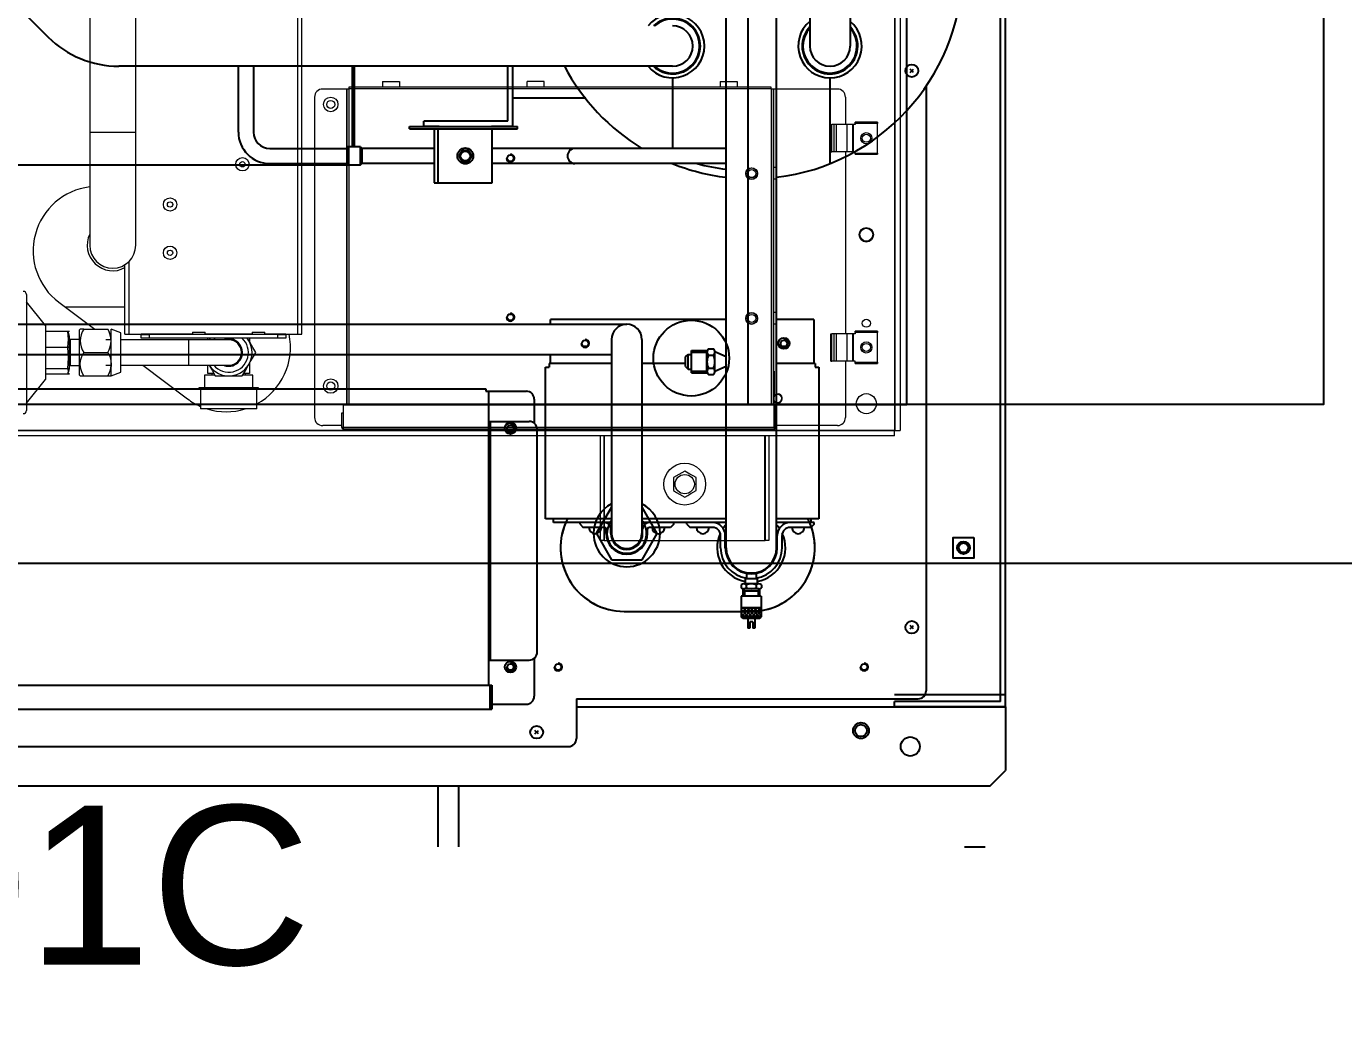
# Model space of a CAD drawing. Header units: millimetres. Extents: x 0 to 31017, y 0 to 21335.
# Drawn here: x 27014.5 to 27097.4, y 3326.8 to 3390.4 of the extents above; entities that cross this region are included whole.
import ezdxf
from ezdxf import colors
from ezdxf.entities.mleader import LeaderData, LeaderLine
from ezdxf.enums import TextEntityAlignment as Align
from ezdxf.math import Vec2, Vec3

# ---------------------------------------------------------------- set-up
doc = ezdxf.new("R2010")
doc.units = ezdxf.units.MM
doc.layers.add('DIM', color=2, linetype='Continuous')
doc.styles.get("Standard").update_dxf_attribs({"font": 'arial.ttf'})

# ---------------------------------------------------------------- blocks, each defined once
blk = doc.blocks.new('3F機組圖灰底')
at = {"layer": 'DIM'}
h = blk.add_hatch(dxfattribs=at)
h.set_pattern_fill('ANSI37', color=8, scale=0.05, angle=-90, style=0)
h.set_pattern_definition([(315, (106637.16002, -45607.35522), (0.1122532, 0.1122532), []), (45, (106637.16002, -45607.35522), (-0.1122532, 0.1122532), [])])
h.paths.add_polyline_path([(106648.375, -45619.548), (106648.375, -45620.118), (106649.005, -45620.118), (106649.005, -45619.548)])
h.paths.add_polyline_path([(106647.745, -45619.548), (106647.745, -45620.118), (106648.375, -45620.118), (106648.375, -45619.548)])
at = {"color": 8, "linetype": 'Continuous', "lineweight": 15}
for p, q in [((106657.393, -45555.648), (106657.393, -45608.383)), ((106657.413, -45555.648), (106657.413, -45608.383)), ((106657.737, -45555.648), (106657.737, -45608.383)), ((106606.764, -45568.103), (106606.764, -45589.655)), ((106609.654, -45589.655), (106609.654, -45568.103)), ((106619.855, -45602.322), (106619.855, -45579.051)), ((106620.108, -45602.322), (106620.108, -45579.051)), ((106622.91, -45586.913), (106621.413, -45586.913)), ((106622.931, -45586.913), (106622.91, -45586.913)), ((106622.91, -45586.913), (106622.91, -45606.784)), ((106622.931, -45586.913), (106622.931, -45606.784)), ((106623.052, -45586.913), (106622.931, -45586.913)), ((106623.072, -45586.913), (106623.052, -45586.913)), ((106623.052, -45586.913), (106623.052, -45606.784)), ((106623.072, -45586.892), (106623.072, -45586.771)), ((106623.072, -45586.771), (106649.602, -45586.771)), ((106623.072, -45586.892), (106623.072, -45586.913)), ((106649.602, -45586.892), (106623.072, -45586.892)), ((106625.177, -45586.447), (106625.177, -45586.771)), ((106625.177, -45586.447), (106626.249, -45586.447)), ((106626.249, -45586.447), (106626.249, -45586.771)), ((106634.283, -45586.771), (106634.283, -45586.447)), ((106635.356, -45586.447), (106634.283, -45586.447)), ((106635.356, -45586.771), (106635.356, -45586.447)), ((106646.425, -45586.447), (106646.425, -45586.771)), ((106646.425, -45586.447), (106647.497, -45586.447)), ((106647.497, -45586.447), (106647.497, -45586.771)), ((106649.602, -45586.771), (106649.602, -45586.892)), ((106649.602, -45586.892), (106649.602, -45586.913)), ((106649.622, -45586.913), (106649.602, -45586.913)), ((106649.743, -45586.913), (106649.622, -45586.913)), ((106649.622, -45586.913), (106649.622, -45606.784)), ((106649.743, -45586.913), (106649.743, -45606.784)), ((106649.764, -45586.913), (106649.743, -45586.913)), ((106653.791, -45586.913), (106649.764, -45586.913)), ((106649.764, -45586.913), (106649.764, -45591.86)), ((106620.907, -45587.419), (106620.907, -45607.574)), ((106654.297, -45587.419), (106654.297, -45589.149)), ((106653.386, -45590.869), (106653.386, -45589.149)), ((106653.386, -45589.149), (106653.442, -45589.149)), ((106653.442, -45590.869), (106653.442, -45589.149)), ((106653.596, -45589.149), (106653.442, -45589.149)), ((106653.727, -45589.149), (106653.596, -45589.149)), ((106653.596, -45590.869), (106653.596, -45589.149)), ((106654.401, -45589.149), (106653.727, -45589.149)), ((106653.727, -45590.869), (106653.727, -45589.149)), ((106654.762, -45589.149), (106654.401, -45589.149)), ((106654.401, -45590.869), (106654.401, -45589.149)), ((106654.762, -45590.869), (106654.762, -45589.149)), ((106654.813, -45589.149), (106654.762, -45589.149)), ((106654.904, -45589.149), (106654.813, -45589.149)), ((106654.813, -45590.869), (106654.813, -45589.149)), ((106654.904, -45589.078), (106654.904, -45588.997)), ((106656.32, -45588.997), (106654.904, -45588.997)), ((106654.904, -45589.078), (106654.904, -45589.149)), ((106656.32, -45589.078), (106654.904, -45589.078)), ((106656.32, -45588.997), (106656.32, -45589.078)), ((106656.32, -45590.94), (106656.32, -45589.078)), ((106606.764, -45589.655), (106606.764, -45596.737)), ((106609.654, -45589.655), (106606.764, -45589.655)), ((106609.654, -45596.737), (106609.654, -45589.655)), ((106653.386, -45590.869), (106653.442, -45590.869)), ((106653.596, -45590.869), (106653.442, -45590.869)), ((106653.727, -45590.869), (106653.596, -45590.869)), ((106654.401, -45590.869), (106653.727, -45590.869)), ((106654.297, -45590.869), (106654.297, -45602.302)), ((106654.762, -45590.869), (106654.401, -45590.869)), ((106654.813, -45590.869), (106654.762, -45590.869)), ((106654.904, -45590.869), (106654.813, -45590.869)), ((106654.904, -45590.94), (106654.904, -45590.869)), ((106654.904, -45591.021), (106654.904, -45590.94)), ((106654.904, -45590.94), (106656.32, -45590.94)), ((106654.904, -45591.021), (106656.32, -45591.021)), ((106656.32, -45590.94), (106656.32, -45591.021)), ((106649.915, -45591.86), (106649.764, -45591.86)), ((106649.764, -45591.86), (106649.764, -45592.569)), ((106649.915, -45591.86), (106649.915, -45592.569)), ((106649.764, -45592.569), (106649.915, -45592.569)), ((106649.764, -45592.569), (106649.764, -45600.967)), ((106609.231, -45602.322), (106609.231, -45597.759)), ((106608.978, -45602.322), (106608.978, -45597.961)), ((106602.78, -45599.843), (106602.78, -45607.128)), ((106603.969, -45601.795), (106602.78, -45600.297)), ((106604.819, -45600.329), (106607.072, -45602.018)), ((106608.978, -45600.633), (106605.224, -45600.633)), ((106649.915, -45600.967), (106649.764, -45600.967)), ((106649.764, -45600.967), (106649.764, -45601.675)), ((106649.915, -45600.967), (106649.915, -45601.675)), ((106603.969, -45601.795), (106603.969, -45605.177)), ((106606.164, -45602.015), (106606.094, -45602.085)), ((106606.388, -45602.018), (106606.164, -45602.018)), ((106606.388, -45602.018), (106607.89, -45602.018)), ((106608.725, -45602.247), (106608.118, -45602.018)), ((106608.118, -45604.22), (106608.118, -45602.018)), ((106649.764, -45601.675), (106649.915, -45601.675)), ((106649.764, -45601.675), (106649.764, -45604.66)), ((106603.969, -45602.151), (106605.386, -45602.151)), ((106605.386, -45602.151), (106605.487, -45602.151)), ((106605.386, -45602.151), (106605.487, -45602.151)), ((106605.386, -45602.151), (106605.414, -45602.246)), ((106605.487, -45602.483), (106605.425, -45602.244)), ((106605.486, -45602.479), (106605.487, -45602.479)), ((106605.487, -45602.479), (106605.486, -45602.479)), ((106605.487, -45604.489), (106605.487, -45602.483)), ((106606.094, -45602.677), (106605.538, -45602.677)), ((106605.538, -45602.677), (106605.538, -45604.295)), ((106606.094, -45602.085), (106606.094, -45604.887)), ((106608.118, -45602.683), (106607.764, -45602.683)), ((106608.725, -45604.106), (106608.725, -45602.247)), ((106612.974, -45602.683), (106608.725, -45602.683)), ((106608.978, -45602.322), (106609.231, -45602.322)), ((106609.231, -45602.322), (106609.99, -45602.322)), ((106609.99, -45602.322), (106609.99, -45602.343)), ((106613.233, -45602.322), (106609.99, -45602.322)), ((106609.99, -45602.575), (106609.99, -45602.343)), ((106609.99, -45602.343), (106610.496, -45602.343)), ((106610.496, -45602.575), (106609.99, -45602.575)), ((106618.59, -45602.343), (106610.496, -45602.343)), ((106610.496, -45602.343), (106610.496, -45602.575)), ((106618.59, -45602.575), (106610.496, -45602.575)), ((106615.504, -45602.683), (106612.974, -45602.683)), ((106612.974, -45602.683), (106612.974, -45604.289)), ((106613.233, -45602.211), (106613.233, -45602.322)), ((106613.233, -45602.211), (106614.032, -45602.211)), ((106613.233, -45602.322), (106614.032, -45602.322)), ((106614.032, -45602.322), (106614.032, -45602.211)), ((106616.976, -45602.322), (106614.032, -45602.322)), ((106614.189, -45602.683), (106614.189, -45602.575)), ((106616.819, -45602.575), (106616.819, -45602.829)), ((106616.976, -45602.211), (106616.976, -45602.322)), ((106616.976, -45602.211), (106617.776, -45602.211)), ((106616.976, -45602.322), (106617.776, -45602.322)), ((106617.776, -45602.322), (106617.776, -45602.211)), ((106619.096, -45602.322), (106617.776, -45602.322)), ((106618.59, -45602.343), (106619.096, -45602.343)), ((106618.59, -45602.575), (106618.59, -45602.343)), ((106619.096, -45602.575), (106618.59, -45602.575)), ((106619.096, -45602.343), (106619.096, -45602.322)), ((106619.096, -45602.322), (106619.855, -45602.322)), ((106619.096, -45602.343), (106619.096, -45602.575)), ((106619.855, -45602.322), (106620.108, -45602.322)), ((106653.386, -45604.022), (106653.386, -45602.302)), ((106653.386, -45602.302), (106653.442, -45602.302)), ((106653.442, -45604.022), (106653.442, -45602.302)), ((106653.596, -45602.302), (106653.442, -45602.302)), ((106653.727, -45602.302), (106653.596, -45602.302)), ((106653.596, -45604.022), (106653.596, -45602.302)), ((106654.401, -45602.302), (106653.727, -45602.302)), ((106653.727, -45604.022), (106653.727, -45602.302)), ((106654.762, -45602.302), (106654.401, -45602.302)), ((106654.401, -45604.022), (106654.401, -45602.302)), ((106654.762, -45604.022), (106654.762, -45602.302)), ((106654.813, -45602.302), (106654.762, -45602.302)), ((106654.904, -45602.302), (106654.813, -45602.302)), ((106654.813, -45604.022), (106654.813, -45602.302)), ((106656.32, -45602.15), (106654.904, -45602.15)), ((106654.904, -45602.231), (106654.904, -45602.15)), ((106654.904, -45602.231), (106654.904, -45602.302)), ((106656.32, -45602.231), (106654.904, -45602.231)), ((106656.32, -45602.15), (106656.32, -45602.231)), ((106656.32, -45604.093), (106656.32, -45602.231)), ((106603.969, -45603.158), (106605.386, -45603.158)), ((106605.386, -45603.158), (106605.487, -45603.158)), ((106605.386, -45603.158), (106605.487, -45603.158)), ((106605.487, -45603.158), (106605.386, -45603.158)), ((106606.388, -45603.486), (106607.89, -45603.486)), ((106603.969, -45604.493), (106605.386, -45604.493)), ((106605.386, -45604.493), (106605.487, -45604.493)), ((106605.386, -45604.493), (106605.487, -45604.493)), ((106605.487, -45604.493), (106605.386, -45604.493)), ((106605.425, -45604.728), (106605.486, -45604.493)), ((106605.486, -45604.493), (106605.487, -45604.489)), ((106605.538, -45604.295), (106606.094, -45604.295)), ((106607.764, -45604.289), (106608.118, -45604.289)), ((106608.118, -45604.954), (106608.118, -45604.22)), ((106608.725, -45604.725), (106608.725, -45604.106)), ((106608.725, -45604.289), (106612.974, -45604.289)), ((106610.1, -45604.289), (106612.914, -45606.4)), ((106612.974, -45604.289), (106615.504, -45604.289)), ((106614.189, -45604.801), (106614.189, -45604.289)), ((106616.819, -45604.143), (106616.819, -45604.801)), ((106653.386, -45604.022), (106653.442, -45604.022)), ((106653.596, -45604.022), (106653.442, -45604.022)), ((106653.727, -45604.022), (106653.596, -45604.022)), ((106654.401, -45604.022), (106653.727, -45604.022)), ((106654.297, -45604.022), (106654.297, -45607.574)), ((106654.762, -45604.022), (106654.401, -45604.022)), ((106654.813, -45604.022), (106654.762, -45604.022)), ((106654.904, -45604.022), (106654.813, -45604.022)), ((106654.904, -45604.093), (106654.904, -45604.022)), ((106654.904, -45604.174), (106654.904, -45604.093)), ((106654.904, -45604.093), (106656.32, -45604.093)), ((106654.904, -45604.174), (106656.32, -45604.174)), ((106656.32, -45604.093), (106656.32, -45604.174)), ((106602.78, -45606.675), (106603.969, -45605.177)), ((106603.969, -45604.821), (106605.386, -45604.821)), ((106605.487, -45604.821), (106605.386, -45604.821)), ((106605.386, -45604.821), (106605.487, -45604.821)), ((106605.386, -45604.821), (106605.487, -45604.821)), ((106606.094, -45604.887), (106606.164, -45604.957)), ((106606.167, -45604.954), (106606.388, -45604.954)), ((106606.388, -45604.954), (106607.89, -45604.954)), ((106607.89, -45604.954), (106608.113, -45604.954)), ((106608.118, -45604.954), (106608.725, -45604.725)), ((106613.986, -45604.903), (106613.986, -45605.712)), ((106614.618, -45604.903), (106613.986, -45604.903)), ((106614.569, -45604.801), (106614.189, -45604.801)), ((106614.442, -45604.801), (106614.442, -45604.903)), ((106614.657, -45604.954), (106616.351, -45604.954)), ((106617.022, -45604.903), (106616.388, -45604.903)), ((106616.819, -45604.801), (106616.439, -45604.801)), ((106616.566, -45604.903), (106616.566, -45604.801)), ((106617.022, -45605.712), (106617.022, -45604.903)), ((106649.743, -45604.66), (106649.824, -45604.66)), ((106649.824, -45604.66), (106649.824, -45605.823)), ((106613.632, -45605.712), (106613.632, -45605.763)), ((106617.376, -45605.712), (106613.632, -45605.712)), ((106617.376, -45605.763), (106613.632, -45605.763)), ((106613.733, -45605.763), (106613.733, -45607.027)), ((106617.275, -45607.027), (106617.275, -45605.763)), ((106617.376, -45605.763), (106617.376, -45605.712)), ((106649.824, -45605.823), (106649.743, -45605.823)), ((106649.824, -45605.823), (106649.824, -45606.177)), ((106622.728, -45606.784), (106649.804, -45606.784)), ((106622.728, -45608.181), (106622.728, -45606.784)), ((106649.804, -45606.784), (106649.804, -45608.181)), ((106649.824, -45606.784), (106649.824, -45606.517)), ((106649.824, -45606.784), (106649.926, -45606.784)), ((106649.824, -45608.181), (106649.824, -45606.784)), ((106649.91, -45606.599), (106649.89, -45606.634)), ((106649.926, -45608.181), (106649.926, -45606.784)), ((106617.275, -45607.027), (106613.733, -45607.027)), ((106622.708, -45607.29), (106622.607, -45607.29)), ((106622.607, -45607.29), (106622.607, -45608.181)), ((106622.708, -45607.29), (106622.708, -45608.181)), ((106657.393, -45608.383), (106530.983, -45608.383)), ((106657.393, -45608.403), (106530.983, -45608.403)), ((106622.607, -45608.08), (106621.413, -45608.08)), ((106622.607, -45608.181), (106622.708, -45608.181)), ((106622.728, -45608.08), (106622.708, -45608.08)), ((106622.728, -45608.302), (106622.728, -45608.181)), ((106622.728, -45608.181), (106649.804, -45608.181)), ((106649.804, -45608.302), (106622.728, -45608.302)), ((106649.804, -45608.1), (106649.824, -45608.1)), ((106649.804, -45608.181), (106649.804, -45608.302)), ((106649.824, -45608.181), (106649.926, -45608.181)), ((106653.791, -45608.08), (106649.926, -45608.08)), ((106657.413, -45608.383), (106657.393, -45608.383)), ((106657.393, -45608.403), (106657.393, -45608.383)), ((106657.393, -45608.727), (106657.393, -45608.403)), ((106657.413, -45608.383), (106657.737, -45608.383)), ((106657.393, -45608.727), (106530.983, -45608.727)), ((106638.898, -45615.304), (106638.898, -45608.727)), ((106639.13, -45615.304), (106639.13, -45608.727)), ((106639.151, -45615.304), (106639.151, -45608.727)), ((106649.228, -45615.304), (106649.228, -45608.727)), ((106649.248, -45608.727), (106649.248, -45615.304)), ((106649.481, -45608.727), (106649.481, -45615.304)), ((106643.481, -45611.354), (106643.481, -45612.171)), ((106644.898, -45612.171), (106644.898, -45611.354)), ((106639.13, -45615.304), (106638.898, -45615.304)), ((106639.13, -45615.304), (106639.151, -45615.304)), ((106639.151, -45615.304), (106649.228, -45615.304)), ((106649.228, -45615.304), (106649.248, -45615.304)), ((106649.481, -45615.304), (106649.248, -45615.304))]:
    blk.add_line(p, q, dxfattribs=at)
at = {"color": 8}
for points in [[(106454.375, -45554.263), (106694.375, -45554.263), (106694.375, -45616.763), (106454.375, -45616.763)], [(106464.375, -45564.263), (106684.375, -45564.263), (106684.375, -45606.763), (106464.375, -45606.763)], [(106658.162, -45564.263), (106648.162, -45564.263), (106648.162, -45606.763), (106658.162, -45606.763)]]:
    blk.add_lwpolyline(points, close=True, dxfattribs=at)
at = {"color": 8, "linetype": 'Continuous', "lineweight": 15, "flags": 128}
for points in [[(106605.386, -45603.158), (106605.435, -45602.659), (106605.386, -45602.151)], [(106614.335, -45602.575), (106614.286, -45602.66), (106614.273, -45602.683)], [(106617.199, -45603.486), (106617.022, -45603.18), (106616.828, -45602.844), (106616.692, -45602.609), (106616.673, -45602.575)], [(106605.386, -45604.493), (106605.435, -45603.831), (106605.386, -45603.158)], [(106606.388, -45604.954), (106606.285, -45604.755), (106606.197, -45604.502), (106606.161, -45604.24), (106606.185, -45603.988), (106606.26, -45603.743), (106606.388, -45603.486)], [(106607.89, -45603.486), (106608.018, -45603.745), (106608.093, -45603.991), (106608.117, -45604.245), (106608.079, -45604.51), (106607.988, -45604.765), (106607.89, -45604.954)], [(106616.351, -45604.954), (106616.528, -45604.648), (106616.722, -45604.312), (106616.858, -45604.077), (106616.995, -45603.838), (106617.199, -45603.486)], [(106605.386, -45604.821), (106605.435, -45604.658), (106605.386, -45604.493)], [(106614.273, -45604.289), (106614.316, -45604.363), (106614.453, -45604.601), (106614.657, -45604.954)], [(106644.189, -45610.945), (106644.004, -45611.052), (106643.81, -45611.164), (106643.481, -45611.354)], [(106644.898, -45611.354), (106644.712, -45611.247), (106644.518, -45611.135), (106644.189, -45610.945)], [(106643.481, -45612.171), (106643.667, -45612.279), (106643.86, -45612.39), (106644.189, -45612.58)], [(106644.189, -45612.58), (106644.375, -45612.473), (106644.569, -45612.361), (106644.898, -45612.171)]]:
    blk.add_lwpolyline(points, dxfattribs=at)
at = {"color": 8, "linetype": 'Continuous', "lineweight": 15}
for centre, radius in [((106621.919, -45587.884), 0.455), ((106621.919, -45587.884), 0.253), ((106655.612, -45590.009), 0.354), ((106655.612, -45590.009), 0.253), ((106616.364, -45591.648), 0.42), ((106616.364, -45591.648), 0.167), ((106648.398, -45592.235), 0.374), ((106648.398, -45592.235), 0.354), ((106648.398, -45592.235), 0.253), ((106611.811, -45594.177), 0.42), ((106611.811, -45594.177), 0.167), ((106655.612, -45596.08), 0.455), ((106655.612, -45596.08), 0.405), ((106611.811, -45597.213), 0.42), ((106611.811, -45597.213), 0.167), ((106648.398, -45601.341), 0.374), ((106648.398, -45601.341), 0.354), ((106648.398, -45601.341), 0.253), ((106655.612, -45601.645), 0.253), ((106655.612, -45603.162), 0.354), ((106655.612, -45603.162), 0.253), ((106621.919, -45605.591), 0.455), ((106621.919, -45605.591), 0.253), ((106655.612, -45606.704), 0.632), ((106644.189, -45611.763), 1.315), ((106644.189, -45611.763), 0.608)]:
    blk.add_circle(centre, radius, dxfattribs=at)
for centre, radius, start, end in [((106621.413, -45587.419), 0.506, 90, 180), ((106653.791, -45587.419), 0.506, 0, 90), ((106649.764, -45591.84), 0.0202, 180, 270), ((106649.764, -45592.589), 0.0202, 90, 180), ((106607.248, -45597.091), 4.047, 96.87046, 233.1301), ((106608.209, -45596.737), 1.606, 154.13737, 298.60315), ((106608.209, -45596.737), 1.445, 180, 0), ((106602.578, -45599.843), 0.202, 0, 90), ((106649.764, -45600.946), 0.0202, 180, 270), ((106607.505, -45602.752), 1.337, 146.70938, 213.29062), ((106606.773, -45602.752), 1.337, 326.70938, 33.29062), ((106606.763, -45602.756), 1.347, 3.11953, 33.19589), ((106649.764, -45601.695), 0.0202, 90, 180), ((106605.538, -45602.626), 0.0506, 180, 270), ((106613.212, -45602.322), 0.0202, 270, 0), ((106614.052, -45602.322), 0.0202, 180, 270), ((106615.504, -45603.486), 1.468, 213.18626, 38.34799), ((106615.504, -45603.486), 1.468, 141.65201, 146.81374), ((106615.504, -45603.486), 1.239, 220.40326, 47.28136), ((106615.504, -45603.486), 1.239, 132.71864, 139.59674), ((106615.504, -45603.486), 0.865, 270, 111.77389), ((106615.504, -45603.486), 0.815, 260.5173, 99.4827), ((106615.504, -45603.486), 0.803, 270, 90), ((106616.956, -45602.322), 0.0202, 270, 0), ((106615.342, -45603.162), 4.047, 298.52225, 11.97589), ((106617.796, -45602.322), 0.0202, 180, 270), ((106605.538, -45604.346), 0.0506, 90, 180), ((106606.864, -45604.24), 1.249, 325.18545, 357.75314), ((106615.504, -45603.486), 0.865, 248.22611, 270), ((106650.037, -45606.38), 0.293, 240, 180), ((106650.037, -45606.38), 0.253, 240, 212.85988), ((106615.342, -45603.162), 4.047, 233.1301, 246.57802), ((106650.037, -45606.38), 0.253, 212.85988, 240), ((106650.037, -45606.38), 0.293, 223.60282, 240), ((106602.578, -45607.128), 0.202, 270, 0), ((106615.342, -45603.162), 4.047, 252.74615, 287.25385), ((106621.413, -45607.574), 0.506, 180, 270), ((106653.791, -45607.574), 0.506, 270, 0), ((106622.728, -45608.181), 0.121, 180, 270), ((106622.728, -45608.181), 0.0202, 180, 270), ((106649.804, -45608.181), 0.121, 270, 0), ((106649.804, -45608.181), 0.0202, 270, 0)]:
    blk.add_arc(centre, radius, start, end, dxfattribs=at)
at = {"layer": 'DIM', "color": 8}
for p, q in [((106664.055, -45625.013), (106664.055, -45546.513)), ((106664.375, -45625.763), (106664.375, -45545.763)), ((106652.058, -45571.919), (106652.058, -45584.212)), ((106654.598, -45571.919), (106654.598, -45584.212)), ((106594.795, -45574.289), (106604.152, -45583.646)), ((106646.787, -45615.763), (106646.787, -45579.462)), ((106649.962, -45615.763), (106649.962, -45579.263)), ((106643.425, -45585.482), (106608.585, -45585.482)), ((106616.108, -45585.482), (106616.108, -45589.623)), ((106617.061, -45585.482), (106617.061, -45589.623)), ((106623.275, -45585.482), (106623.275, -45590.558)), ((106623.425, -45590.558), (106623.425, -45585.482)), ((106633.055, -45588.923), (106633.055, -45585.482)), ((106633.375, -45589.263), (106633.375, -45585.482)), ((106633.375, -45589.263), (106633.375, -45586.189)), ((106643.425, -45586.212), (106643.425, -45590.646)), ((106653.325, -45586.212), (106653.325, -45591.58)), ((106658.581, -45585.869), (106658.369, -45585.656)), ((106658.369, -45585.869), (106658.581, -45585.656)), ((106659.375, -45586.739), (106659.375, -45624.763)), ((106659.375, -45586.739), (106659.375, -45596.806)), ((106633.375, -45587.463), (106637.975, -45587.463)), ((106626.875, -45589.423), (106626.875, -45589.263)), ((106626.875, -45589.263), (106633.675, -45589.263)), ((106626.875, -45589.423), (106633.675, -45589.423)), ((106627.775, -45589.263), (106627.775, -45588.943)), ((106633.035, -45588.943), (106627.775, -45588.943)), ((106628.735, -45589.263), (106627.775, -45589.263)), ((106628.435, -45589.423), (106632.085, -45589.423)), ((106628.435, -45589.423), (106628.435, -45592.823)), ((106628.685, -45592.823), (106628.685, -45589.423)), ((106633.375, -45589.263), (106632.034, -45589.263)), ((106632.085, -45592.823), (106632.085, -45589.423)), ((106633.675, -45589.423), (106633.675, -45589.263)), ((106618.085, -45590.646), (106622.985, -45590.646)), ((106623.785, -45590.558), (106622.985, -45590.558)), ((106622.985, -45590.558), (106622.985, -45591.688)), ((106623.785, -45590.558), (106623.873, -45590.646)), ((106623.785, -45591.688), (106623.785, -45590.558)), ((106623.873, -45590.647), (106623.873, -45591.599)), ((106623.873, -45590.647), (106623.873, -45591.599)), ((106628.435, -45590.647), (106623.873, -45590.647)), ((106623.873, -45590.723), (106623.873, -45591.523)), ((106637.285, -45590.646), (106632.085, -45590.646)), ((106646.787, -45590.646), (106637.285, -45590.646)), ((106623.275, -45591.713), (106595.775, -45591.713)), ((106618.085, -45591.599), (106622.985, -45591.599)), ((106622.985, -45591.688), (106623.785, -45591.688)), ((106623.275, -45591.688), (106623.275, -45591.713)), ((106623.785, -45591.688), (106623.873, -45591.599)), ((106628.435, -45591.599), (106623.873, -45591.599)), ((106637.285, -45591.599), (106632.085, -45591.599)), ((106646.787, -45591.599), (106637.285, -45591.599)), ((106628.435, -45592.823), (106632.085, -45592.823)), ((106595.775, -45601.71), (106640.542, -45601.71)), ((106646.787, -45601.413), (106635.735, -45601.413)), ((106635.735, -45601.71), (106635.735, -45601.413)), ((106652.315, -45601.413), (106649.962, -45601.413)), ((106652.315, -45601.413), (106652.315, -45604.183)), ((106639.589, -45602.663), (106639.589, -45614.863)), ((106641.494, -45602.663), (106641.494, -45614.863)), ((106595.775, -45603.615), (106639.589, -45603.615)), ((106635.735, -45604.183), (106635.735, -45603.615)), ((106644.237, -45603.763), (106644.397, -45603.603)), ((106644.397, -45604.523), (106644.397, -45603.603)), ((106644.397, -45603.603), (106644.607, -45603.603)), ((106644.607, -45603.363), (106645.604, -45603.363)), ((106644.607, -45604.763), (106644.607, -45603.363)), ((106644.607, -45603.471), (106645.587, -45603.471)), ((106645.587, -45604.67), (106645.587, -45603.455)), ((106645.682, -45603.253), (106645.993, -45603.253)), ((106645.682, -45603.658), (106645.993, -45603.658)), ((106646.787, -45603.763), (106646.087, -45603.438)), ((106646.087, -45604.67), (106646.087, -45603.455)), ((106635.425, -45604.413), (106635.655, -45604.413)), ((106635.425, -45613.953), (106635.425, -45604.413)), ((106639.589, -45604.183), (106635.655, -45604.183)), ((106635.655, -45604.183), (106635.655, -45604.413)), ((106644.237, -45604.183), (106641.494, -45604.183)), ((106644.237, -45604.363), (106644.237, -45603.763)), ((106644.237, -45604.363), (106644.397, -45604.523)), ((106644.397, -45604.523), (106644.607, -45604.523)), ((106645.682, -45604.468), (106645.993, -45604.468)), ((106646.787, -45604.363), (106646.087, -45604.688)), ((106646.787, -45604.363), (106646.787, -45603.763)), ((106652.395, -45604.183), (106649.962, -45604.183)), ((106652.395, -45604.183), (106652.395, -45604.413)), ((106652.395, -45604.413), (106652.625, -45604.413)), ((106652.625, -45604.413), (106652.625, -45613.953)), ((106644.607, -45604.654), (106645.587, -45604.654)), ((106644.607, -45604.763), (106645.604, -45604.763)), ((106645.682, -45604.873), (106645.993, -45604.873)), ((106592.005, -45605.763), (106631.685, -45605.763)), ((106631.685, -45605.763), (106631.685, -45605.923)), ((106631.685, -45605.923), (106634.225, -45605.923)), ((106631.845, -45605.923), (106631.845, -45622.393)), ((106634.725, -45606.423), (106634.725, -45607.935)), ((106631.845, -45607.823), (106634.409, -45607.823)), ((106631.945, -45607.823), (106631.945, -45622.823)), ((106634.909, -45622.323), (106634.909, -45608.323)), ((106639.583, -45613.201), (106638.624, -45614.863)), ((106639.589, -45613.201), (106639.583, -45613.201)), ((106641.501, -45613.201), (106641.494, -45613.201)), ((106642.46, -45614.863), (106641.501, -45613.201)), ((106639.589, -45613.953), (106635.425, -45613.953)), ((106635.925, -45614.183), (106635.925, -45613.953)), ((106639.589, -45614.183), (106635.925, -45614.183)), ((106637.603, -45614.283), (106637.603, -45614.183)), ((106639.142, -45614.183), (106637.603, -45614.183)), ((106637.603, -45614.283), (106637.803, -45614.483)), ((106639.142, -45614.483), (106637.803, -45614.483)), ((106646.787, -45613.953), (106641.494, -45613.953)), ((106646.787, -45614.183), (106641.494, -45614.183)), ((106643.503, -45614.183), (106641.942, -45614.183)), ((106643.303, -45614.483), (106641.942, -45614.483)), ((106643.503, -45614.283), (106643.303, -45614.483)), ((106643.503, -45614.283), (106643.503, -45614.183)), ((106644.325, -45614.283), (106644.325, -45614.183)), ((106645.94, -45614.183), (106644.325, -45614.183)), ((106644.325, -45614.283), (106644.525, -45614.483)), ((106645.94, -45614.483), (106644.525, -45614.483)), ((106652.625, -45613.953), (106649.962, -45613.953)), ((106652.125, -45614.183), (106649.962, -45614.183)), ((106652.325, -45614.183), (106650.81, -45614.183)), ((106652.125, -45614.483), (106650.81, -45614.483)), ((106652.125, -45613.953), (106652.125, -45614.183)), ((106652.325, -45614.283), (106652.125, -45614.483)), ((106652.325, -45614.283), (106652.325, -45614.183)), ((106638.624, -45614.863), (106638.629, -45614.871)), ((106638.629, -45614.871), (106639.583, -45616.524)), ((106639.242, -45614.863), (106639.242, -45614.583)), ((106639.542, -45614.863), (106639.542, -45614.583)), ((106641.501, -45616.524), (106642.455, -45614.871)), ((106641.542, -45614.863), (106641.542, -45614.583)), ((106641.842, -45614.863), (106641.842, -45614.583)), ((106642.455, -45614.871), (106642.46, -45614.863)), ((106646.44, -45615.763), (106646.44, -45614.983)), ((106646.74, -45615.763), (106646.74, -45614.983)), ((106650.01, -45615.763), (106650.01, -45614.983)), ((106650.31, -45615.763), (106650.31, -45614.983)), ((106639.583, -45616.524), (106641.501, -45616.524)), ((106647.995, -45617.708), (106647.995, -45618.038)), ((106648.755, -45617.708), (106647.995, -45617.708)), ((106648.075, -45617.398), (106648.075, -45617.708)), ((106648.675, -45617.398), (106648.075, -45617.398)), ((106648.675, -45617.398), (106648.675, -45617.708)), ((106648.755, -45617.708), (106648.755, -45618.038)), ((106647.74, -45618.088), (106647.74, -45618.288)), ((106647.95, -45618.488), (106647.85, -45618.333)), ((106647.85, -45618.333), (106647.85, -45618.818)), ((106648.851, -45618.038), (106647.899, -45618.038)), ((106648.851, -45618.338), (106647.899, -45618.338)), ((106647.95, -45618.488), (106647.95, -45618.818)), ((106648.8, -45618.488), (106647.95, -45618.488)), ((106648.057, -45618.088), (106648.057, -45618.288)), ((106648.692, -45618.088), (106648.692, -45618.288)), ((106648.8, -45618.488), (106648.9, -45618.333)), ((106648.8, -45618.488), (106648.8, -45618.818)), ((106648.9, -45618.333), (106648.9, -45618.818)), ((106649.01, -45618.088), (106649.01, -45618.288)), ((106647.745, -45618.818), (106647.745, -45620.118)), ((106649.005, -45618.818), (106647.745, -45618.818)), ((106649.005, -45618.818), (106649.005, -45620.118)), ((106640.375, -45619.763), (106647.745, -45619.763)), ((106640.375, -45619.763), (106648.375, -45619.763)), ((106649.005, -45619.548), (106647.745, -45619.548)), ((106647.845, -45620.218), (106647.745, -45620.118)), ((106649.005, -45620.118), (106647.745, -45620.118)), ((106648.905, -45620.218), (106647.845, -45620.218)), ((106648.15, -45620.218), (106648.15, -45620.818)), ((106648.6, -45620.218), (106648.6, -45620.818)), ((106649.005, -45620.118), (106648.905, -45620.218)), ((106648.275, -45620.818), (106648.15, -45620.818)), ((106648.275, -45620.418), (106648.275, -45620.818)), ((106648.475, -45620.418), (106648.275, -45620.418)), ((106648.475, -45620.418), (106648.475, -45620.818)), ((106648.6, -45620.818), (106648.475, -45620.818)), ((106658.581, -45620.869), (106658.369, -45620.656)), ((106658.369, -45620.869), (106658.581, -45620.656)), ((106631.845, -45622.393), (106631.845, -45624.413)), ((106634.725, -45622.71), (106634.725, -45625.103)), ((106631.845, -45622.823), (106634.409, -45622.823)), ((106591.965, -45624.413), (106632.045, -45624.413)), ((106631.925, -45624.413), (106631.925, -45625.913)), ((106632.045, -45624.413), (106632.045, -45625.913)), ((106659.308, -45625.013), (106657.375, -45625.013)), ((106664.055, -45625.013), (106659.308, -45625.013)), ((106664.375, -45625.013), (106664.055, -45625.013)), ((106664.055, -45625.443), (106664.055, -45625.013)), ((106591.345, -45625.913), (106632.045, -45625.913)), ((106632.045, -45625.603), (106634.225, -45625.603)), ((106637.375, -45625.263), (106637.375, -45627.763)), ((106637.375, -45625.263), (106637.375, -45627.763)), ((106637.375, -45625.263), (106649.075, -45625.263)), ((106637.375, -45625.263), (106658.875, -45625.263)), ((106637.375, -45625.763), (106649.075, -45625.763)), ((106637.375, -45625.763), (106664.375, -45625.763)), ((106657.375, -45625.763), (106657.375, -45625.443)), ((106664.055, -45625.443), (106657.375, -45625.443)), ((106664.375, -45625.763), (106657.375, -45625.763)), ((106664.375, -45625.763), (106664.375, -45629.763)), ((106634.769, -45627.469), (106634.981, -45627.256)), ((106634.981, -45627.469), (106634.769, -45627.256)), ((106634.981, -45627.469), (106634.769, -45627.256)), ((106634.769, -45627.469), (106634.981, -45627.256)), ((106600.625, -45628.263), (106636.875, -45628.263)), ((106600.625, -45628.263), (106636.875, -45628.263)), ((106663.375, -45630.763), (106664.375, -45629.763)), ((106663.375, -45630.763), (106485.375, -45630.763)), ((106628.675, -45634.583), (106628.675, -45630.763)), ((106629.975, -45634.583), (106629.975, -45630.763)), ((106661.789, -45634.583), (106663.089, -45634.583))]:
    blk.add_line(p, q, dxfattribs=at)
at = {"layer": 'DIM', "color": 8, "flags": 128}
for points in [[(106630.182, -45590.772), (106629.98, -45591.123), (106630.182, -45591.473), (106630.587, -45591.473), (106630.79, -45591.123), (106630.587, -45590.772)], [(106662.375, -45615.113), (106662.375, -45616.413), (106661.075, -45616.413), (106661.075, -45615.113)]]:
    blk.add_lwpolyline(points, close=True, dxfattribs=at)
at = {"layer": 'DIM', "color": 8}
for centre, radius in [((106658.475, -45585.763), 0.4), ((106630.385, -45591.123), 0.5), ((106630.385, -45591.123), 0.304), ((106633.225, -45591.263), 0.2), ((106633.225, -45601.263), 0.2), ((106633.225, -45601.263), 0.2), ((106644.599, -45603.839), 2.381), ((106637.925, -45602.913), 0.2), ((106650.425, -45602.913), 0.35), ((106650.425, -45602.913), 0.2), ((106650.425, -45602.913), 0.2), ((106633.225, -45608.223), 0.35), ((106633.225, -45608.263), 0.35), ((106633.225, -45608.263), 0.2), ((106633.225, -45608.263), 0.2), ((106661.725, -45615.763), 0.4), ((106661.725, -45615.763), 0.3), ((106658.475, -45620.763), 0.4), ((106633.225, -45623.263), 0.35), ((106633.225, -45623.263), 0.2), ((106633.225, -45623.263), 0.2), ((106636.225, -45623.263), 0.2), ((106655.475, -45623.263), 0.2), ((106655.275, -45627.263), 0.5), ((106655.275, -45627.263), 0.375), ((106634.875, -45627.363), 0.4), ((106634.875, -45627.363), 0.4), ((106658.375, -45628.263), 0.6)]:
    blk.add_circle(centre, radius, dxfattribs=at)
for centre, radius, start, end in [((106648.375, -45579.263), 13.3, 276.85522, 78.99742), ((106643.425, -45584.212), 2, 219.41998, 140.58002), ((106643.425, -45584.212), 1.75, 226.5283, 133.4717), ((106643.425, -45584.212), 1.7, 228.33624, 131.66376), ((106643.425, -45584.212), 1.27, 270, 90), ((106653.325, -45584.212), 2, 129.28213, 50.44189), ((106608.585, -45579.212), 6.27, 225, 270), ((106653.325, -45584.212), 1.75, 136.35152, 43.29434), ((106653.325, -45584.212), 1.7, 138.14794, 41.47476), ((106653.328, -45584.212), 1.27, 180, 0), ((106648.375, -45579.263), 13.3, 207.88187, 238.85956), ((106618.085, -45589.623), 1.976, 180, 270), ((106618.085, -45589.623), 1.024, 180, 270), ((106633.035, -45588.923), 0.02, 270, 0), ((106633.225, -45591.263), 0.25, 180, 90), ((106637.285, -45591.123), 0.476, 90, 270), ((106648.375, -45579.263), 13.3, 248.05705, 263.14478), ((106648.375, -45579.263), 12.8, 254.53404, 262.87564), ((106633.225, -45601.263), 0.25, 180, 90), ((106633.225, -45601.263), 0.25, 180, 90), ((106640.542, -45602.663), 0.952, 0, 180), ((106637.925, -45602.913), 0.25, 180, 90), ((106650.425, -45602.913), 0.25, 180, 90), ((106650.425, -45602.913), 0.25, 180, 90), ((106646.474, -45604.065), 0.89, 152.91605, 207.08395), ((106645.851, -45603.455), 0.264, 129.86691, 230.13309), ((106645.824, -45603.455), 0.264, 309.86691, 50.13309), ((106645.201, -45604.065), 0.89, 332.91605, 27.08395), ((106645.851, -45604.67), 0.264, 129.86691, 230.13309), ((106645.824, -45604.67), 0.264, 309.86691, 50.13309), ((106634.225, -45606.423), 0.5, 0, 90), ((106634.409, -45608.323), 0.5, 0, 90), ((106633.225, -45608.263), 0.25, 180, 90), ((106633.225, -45608.263), 0.25, 180, 90), ((106640.542, -45614.863), 2.092, 117.09153, 180.07054), ((106640.542, -45614.863), 2.092, 359.92946, 62.90847), ((106640.375, -45615.763), 4, 153.09581, 270), ((106640.375, -45615.763), 4, 156.73403, 270), ((106638.553, -45614.483), 0.396, 180, 0), ((106639.142, -45614.583), 0.4, 0, 90), ((106639.142, -45614.583), 0.1, 0, 90), ((106640.542, -45614.863), 1.25, 153.27443, 26.72557), ((106640.542, -45614.863), 1.25, 147.04365, 153.27443), ((106640.542, -45614.863), 1.25, 139.64083, 147.04365), ((106640.542, -45614.863), 1.25, 32.95635, 40.35917), ((106641.942, -45614.583), 0.4, 90, 180), ((106640.542, -45614.863), 1.25, 26.72557, 32.95635), ((106641.942, -45614.583), 0.1, 90, 180), ((106642.531, -45614.483), 0.396, 180, 0), ((106645.325, -45614.483), 0.396, 180, 0), ((106645.94, -45614.983), 0.8, 0, 90), ((106645.94, -45614.983), 0.5, 0, 90), ((106648.375, -45615.763), 2.15, 137.59293, 145.34482), ((106648.375, -45615.763), 4, 270, 26.90419), ((106648.375, -45615.763), 4, 279.06182, 19.1104), ((106648.375, -45615.763), 2.15, 34.65518, 42.40707), ((106650.81, -45614.983), 0.8, 90, 180), ((106650.81, -45614.983), 0.5, 90, 180), ((106651.325, -45614.483), 0.396, 180, 0), ((106640.542, -45614.863), 2.092, 180.07054, 359.92946), ((106640.542, -45614.863), 1.3, 180, 0), ((106640.542, -45614.863), 1, 180, 0), ((106640.542, -45614.863), 0.953, 180, 0), ((106640.542, -45614.863), 0.952, 180, 0), ((106648.375, -45615.763), 2.15, 155.13222, 259.81983), ((106648.375, -45615.763), 2.15, 280.18017, 24.86778), ((106648.375, -45615.763), 1.935, 180, 261.08096), ((106648.375, -45615.763), 1.635, 180, 0), ((106648.375, -45615.763), 1.588, 180, 0), ((106648.375, -45615.763), 1.935, 278.91904, 0), ((106647.899, -45618.315), 0.277, 55.03966, 124.96034), ((106647.899, -45618.06), 0.277, 235.03966, 304.96034), ((106648.375, -45619.071), 1.033, 72.10345, 107.89655), ((106648.375, -45617.304), 1.033, 252.10345, 287.89655), ((106648.851, -45618.315), 0.277, 55.03966, 124.96034), ((106648.851, -45618.06), 0.277, 235.03966, 304.96034), ((106634.409, -45622.323), 0.5, 270, 0), ((106633.225, -45623.263), 0.25, 180, 90), ((106633.225, -45623.263), 0.25, 180, 90), ((106636.225, -45623.263), 0.25, 180, 90), ((106655.475, -45623.263), 0.25, 180, 90), ((106634.225, -45625.103), 0.5, 270, 0), ((106658.875, -45624.763), 0.5, 270, 0), ((106636.875, -45627.763), 0.5, 270, 0), ((106636.875, -45627.763), 0.5, 270, 0)]:
    blk.add_arc(centre, radius, start, end, dxfattribs=at)
at = {"color": 8, "insert": (106535.627, -45631.985), "char_height": 10, "attachment_point": 1}
blk.add_mtext_dynamic_manual_height_columns('{\\fPMingLiU|b0|i0|c136|p18;下}-KX-R201C', width=91.36072, gutter_width=12.5, heights=[14.14], dxfattribs=at)
blk = doc.blocks.new('_DetailCallout')
at = {"color": 0, "linetype": 'ByBlock', "lineweight": -2, "transparency": 16777216}
blk.add_line((8, 0), (-8, 0), dxfattribs=at)
blk.add_circle((0, 0), 8, dxfattribs=at)
at = {"color": 0, "transparency": 16777216}
for tag, p in [('視圖號碼', (0, 1)), ('圖紙號碼', (0, -6))]:
    blk.add_attdef(tag, text='', height=3, dxfattribs=at).set_placement(p, align=Align.CENTER)

msp = doc.modelspace()

# ---------------------------------------------------------------- block references
at = {"color": 30}
msp.add_blockref('3F機組圖灰底', (-79588.225, 48973.327), dxfattribs=at)

# ---------------------------------------------------------------- leaders
at = {"color": 54}
ml = msp.add_multileader_block('Standard', dxfattribs=at)
ml.set_content('_DetailCallout', color=54, scale=15)
ml.set_attribute('視圖號碼', '冷藏庫', width=0)
ml.set_attribute('圖紙號碼', 'A機', width=0)
ml.set_leader_properties()
ml.build(insert=Vec2(0, 0))
ml.multileader.update_dxf_attribs({"leader_type": 0})
ctx = ml.context
ctx.base_point, ctx.plane_origin = Vec3(29838.443, 5795.864), Vec3(29958.443, 5795.864)
notes = []
notes.append((ctx, [(0, (0, 0, 0), (0, 0), (1, 0), 1, [])]))
ctx.block.insert = Vec3(29958.443, 5795.864)
at = {"color": 230}
ml = msp.add_multileader_block('Standard', dxfattribs=at)
ml.set_content('_DetailCallout', color=230, scale=15)
ml.set_attribute('視圖號碼', '冷藏庫', width=0)
ml.set_attribute('圖紙號碼', 'A機', width=0)
ml.set_leader_properties()
ml.build(insert=Vec2(0, 0))
ml.multileader.update_dxf_attribs({"leader_type": 0})
ctx = ml.context
ctx.base_point, ctx.plane_origin = Vec3(29234.446, 5540.763), Vec3(29354.446, 5540.763)
notes.append((ctx, [(0, (0, 0, 0), (0, 0), (1, 0), 1, [])]))
ctx.block.insert = Vec3(29354.446, 5540.763)
at = {"color": 30}
ml = msp.add_multileader_block('Standard', dxfattribs=at)
ml.set_content('_DetailCallout', color=30, scale=15)
ml.set_attribute('視圖號碼', '冷藏庫', width=0)
ml.set_attribute('圖紙號碼', 'A', width=0)
ml.set_leader_properties()
ml.build(insert=Vec2(0, 0))
ml.multileader.update_dxf_attribs({"leader_type": 0})
ctx = ml.context
ctx.base_point, ctx.plane_origin = Vec3(29710.714, 5353.362), Vec3(29830.714, 5353.362)
notes.append((ctx, [(0, (0, 0, 0), (0, 0), (1, 0), 1, [])]))
ctx.block.insert = Vec3(29830.714, 5353.362)
ml = msp.add_multileader_block('Standard', dxfattribs=at)
ml.set_content('_DetailCallout', color=30, scale=15)
ml.set_attribute('視圖號碼', '急速庫', width=0)
ml.set_attribute('圖紙號碼', 'B', width=0)
ml.set_leader_properties()
ml.build(insert=Vec2(0, 0))
ml.multileader.update_dxf_attribs({"leader_type": 0})
ctx = ml.context
ctx.base_point, ctx.plane_origin = Vec3(27687.375, 4294.553), Vec3(27807.375, 4294.553)
notes.append((ctx, [(0, (0, 0, 0), (0, 0), (1, 0), 1, [])]))
ctx.block.insert = Vec3(27807.375, 4294.553)
ml = msp.add_multileader_block('Standard', dxfattribs=at)
ml.set_content('_DetailCallout', color=30, scale=15)
ml.set_attribute('視圖號碼', '急速庫', width=0)
ml.set_attribute('圖紙號碼', 'A-2', width=0)
ml.set_leader_properties()
ml.build(insert=Vec2(0, 0))
ml.multileader.update_dxf_attribs({"leader_type": 0})
ctx = ml.context
ctx.base_point, ctx.plane_origin = Vec3(28019.574, 4294.553), Vec3(28139.574, 4294.553)
notes.append((ctx, [(0, (0, 0, 0), (0, 0), (1, 0), 1, [])]))
ctx.block.insert = Vec3(28139.574, 4294.553)
ml = msp.add_multileader_block('Standard', dxfattribs=at)
ml.set_content('_DetailCallout', color=30, scale=15)
ml.set_attribute('視圖號碼', '急速庫', width=0)
ml.set_attribute('圖紙號碼', 'A-1', width=0)
ml.set_leader_properties()
ml.build(insert=Vec2(0, 0))
ml.multileader.update_dxf_attribs({"leader_type": 0})
ctx = ml.context
ctx.base_point, ctx.plane_origin = Vec3(28356.633, 4294.553), Vec3(28476.633, 4294.553)
notes.append((ctx, [(0, (0, 0, 0), (0, 0), (1, 0), 1, [])]))
ctx.block.insert = Vec3(28476.633, 4294.553)
at = {"color": 230}
ml = msp.add_multileader_block('Standard', dxfattribs=at)
ml.set_content('_DetailCallout', color=230, scale=15)
ml.set_attribute('視圖號碼', '急速庫', width=0)
ml.set_attribute('圖紙號碼', 'B機', width=0)
ml.set_leader_properties()
ml.build(insert=Vec2(0, 0))
ml.multileader.update_dxf_attribs({"leader_type": 0})
ctx = ml.context
ctx.base_point, ctx.plane_origin = Vec3(27021.054, 4196.215), Vec3(27141.054, 4196.215)
notes.append((ctx, [(0, (0, 0, 0), (0, 0), (1, 0), 1, [])]))
ctx.block.insert = Vec3(27141.054, 4196.215)
ml = msp.add_multileader_block('Standard', dxfattribs=at)
ml.set_content('_DetailCallout', color=230, scale=15)
ml.set_attribute('視圖號碼', '急速庫', width=0)
ml.set_attribute('圖紙號碼', 'A機', width=0)
ml.set_leader_properties()
ml.build(insert=Vec2(0, 0))
ml.multileader.update_dxf_attribs({"leader_type": 0})
ctx = ml.context
ctx.base_point, ctx.plane_origin = Vec3(27021.054, 3903.215), Vec3(27141.054, 3903.215)
notes.append((ctx, [(0, (0, 0, 0), (0, 0), (1, 0), 1, [])]))
ctx.block.insert = Vec3(27141.054, 3903.215)
for ctx, leaders in notes:
    for number, flags, end, landing, length, lines in leaders:
        leader = LeaderData()
        leader.index, (leader.has_last_leader_line, leader.has_dogleg_vector, leader.attachment_direction) = number, flags
        leader.last_leader_point, leader.dogleg_vector, leader.dogleg_length = Vec3(end), Vec3(landing), length
        for number, points, colour, breaks in lines:
            line = LeaderLine()
            line.index, line.vertices, line.color, line.breaks = number, Vec3.list(points), colors.encode_raw_color(colour), breaks
            leader.lines.append(line)
        ctx.leaders.append(leader)

doc.saveas('drawing.dxf')
